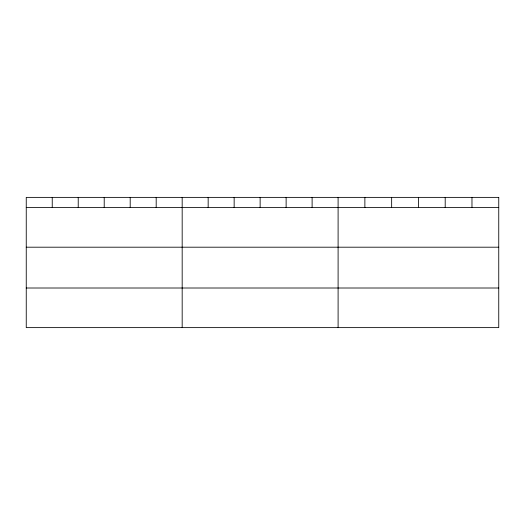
<?xml version="1.0" encoding="UTF-8"?>
<svg xmlns="http://www.w3.org/2000/svg" width="525" height="525" viewBox="0 0 525 525"><rect width="100%" height="100%" fill="white"/><g stroke="black" fill="none" stroke-linecap="round" stroke-linejoin="round"><path stroke-width="0.79" d="M26.25 207.578L498.75 207.578M26.25 247.196L498.75 247.196M26.25 288.008L498.75 288.008M471.975 197.38L471.975 207.578M445.2 197.38L445.2 207.578M418.425 197.38L418.425 207.578M391.65 197.38L391.65 207.578M364.875 197.38L364.875 207.578M338.1 197.38L338.1 327.62M312.113 197.38L312.113 207.578M286.125 197.38L286.125 207.578M260.137 197.38L260.137 207.578M234.15 197.38L234.15 207.578M208.162 197.38L208.162 207.578M182.175 197.38L182.175 327.62M156.188 197.38L156.188 207.578M130.2 197.38L130.2 207.578M104.213 197.38L104.213 207.578M78.225 197.38L78.225 207.578M52.237 197.38L52.237 207.578M498.75 197.38L26.25 197.38L26.25 327.62L498.75 327.62L498.75 197.38"/></g></svg>
